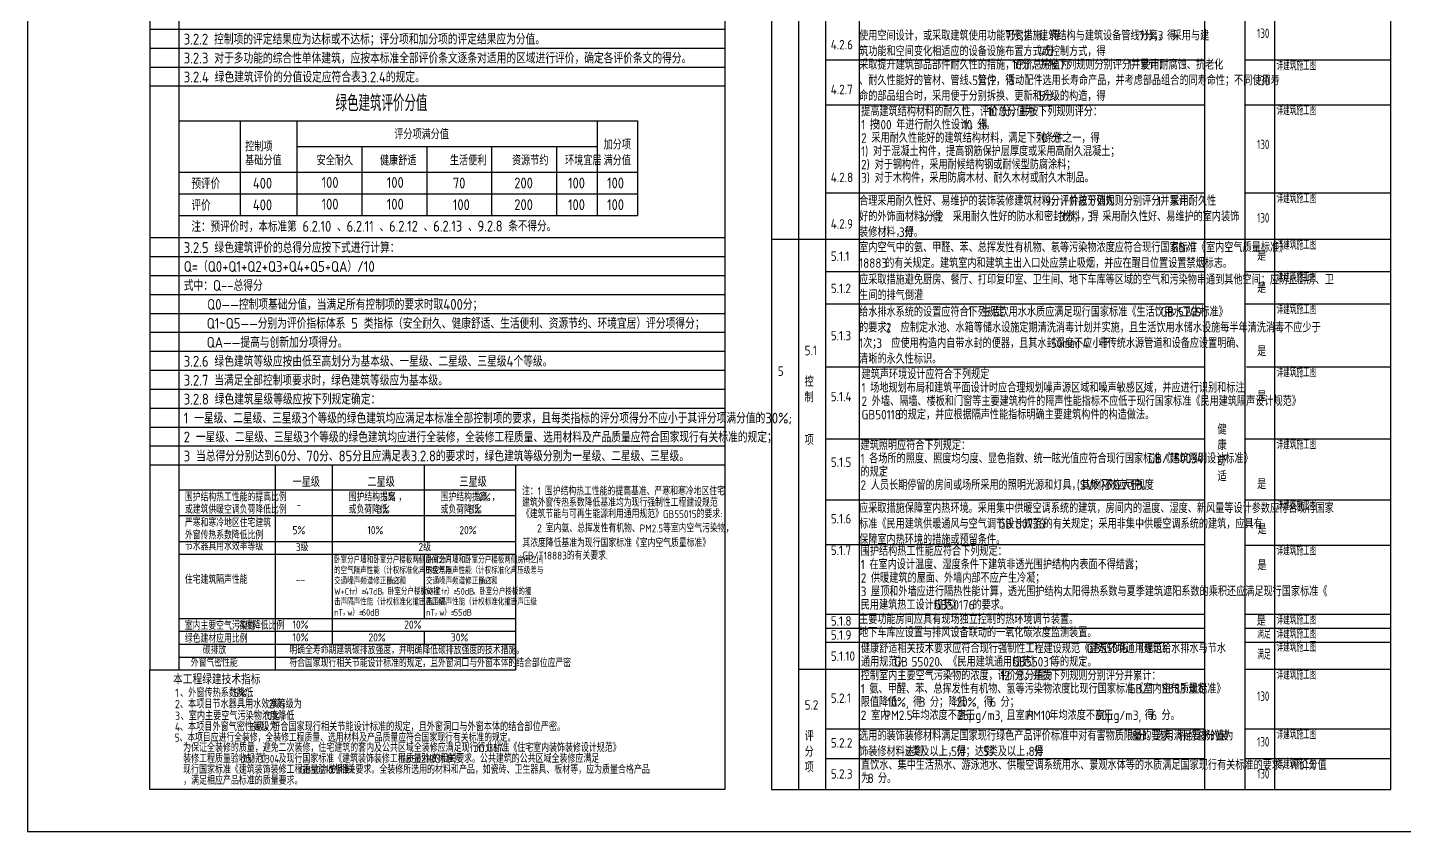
# Model space of a CAD drawing. Extents: x 94474582 to 94642782, y 24631448 to 24690848.
# Drawn here: x 94474582 to 94525499, y 24631448 to 24661146 of the extents above; entities that cross this region are included whole.
import ezdxf

# ---------------------------------------------------------------- set-up
doc = ezdxf.new("R2010")
doc.units = 0
doc.header["$LTSCALE"] = 1000
for name, color, linetype in [('A-ANNO-TABT', 75, 'Continuous'), ('A-Text(建筑文字)', 33, 'Continuous'), ('A-TXT', 7, 'Continuous'), ('C-ANNO-TTLB', 7, 'Continuous'), ('PUB_TEXT', 7, 'Continuous'), ('PUB_TITLE', 4, 'Continuous'), ('尺寸线及数字', 94, 'Continuous')]:
    doc.layers.add(name, color=color, linetype=linetype)
doc.styles.get("Standard").update_dxf_attribs({"font": 'gbenor.shx', "bigfont": 'gbcbig.shx'})

# ---------------------------------------------------------------- blocks, each defined once
blk = doc.blocks.new('A$C6C05698F')
at = {"layer": 'A-TXT'}
blk.add_line((3400, 0), (3400, -2375), dxfattribs=at)
at = {"layer": 'PUB_TEXT'}
for s, height, p in [('的空气隔声性能（计权标准化声压级差与', 241.13, (73, -723)), ('卧室分户墙和卧室分户楼板两侧房间之间', 241.13, (73, -336)), ('的空气隔声性能（计权标准化声压级差与', 241.13, (3473, -723)), ('卧室分户墙和卧室分户楼板两侧房间之间', 241.13, (3473, -336)), ('交通噪声频谱修正量之和', 241.13, (73, -1111)), ('DnT', 250, (2004, -1111)), ('交通噪声频谱修正量之和', 241.13, (3473, -1111)), ('DnT', 250, (5404, -1111)), ('W+Ctr', 250, (73, -1498)), ('）≥', 241.1, (844, -1498)), ('47dB', 250, (1195, -1498)), ('，卧室分户楼板的撞', 241.1, (1820, -1498)), ('，', 241, (2483, -1111)), ('W+Ctr', 250, (3473, -1498)), ('）≥', 241.1, (4244, -1498)), ('50dB', 250, (4595, -1498)), ('，卧室分户楼板的撞', 241.1, (5199, -1498)), ('，', 241, (5883, -1111)), ('击声隔声性能（计权标准化撞击声压级', 241.13, (73, -1886)), ('nT', 250, (73, -2273)), ('）≤', 241.1, (748, -2273)), ('60dB', 250, (1099, -2273)), ('L', 250, (3057, -1886)), ('’', 241, (3203, -1886)), ('击声隔声性能（计权标准化撞击声压级', 241.13, (3473, -1886)), ('nT', 250, (3473, -2273)), ('）≤', 241.1, (4148, -2273)), ('55dB', 250, (4499, -2273)), ('L', 250, (6457, -1886)), ('’', 241, (6603, -1886)), ('，', 241, (385, -2273)), ('w', 250, (561, -2273)), ('，', 241, (3785, -2273)), ('w', 250, (3961, -2273))]:
    blk.add_text(s, height=height, dxfattribs=at).set_placement(p)
blk = doc.blocks.new('AutoBlock_20250323_8', base_point=(94496035, 24660761))
at = {"color": 1, "width": 0.8}
blk.add_attdef('4.2.6', (94496035, 24660761), '', height=350, dxfattribs=at)
blk = doc.blocks.new('AutoBlock_20250323_9', base_point=(94496035, 24659005))
at = {"color": 1, "width": 0.8}
blk.add_attdef('4.2.7', (94496035, 24659005), '', height=350, dxfattribs=at)
blk = doc.blocks.new('AutoBlock_20250323_10', base_point=(94496035, 24656655))
at = {"color": 1, "width": 0.8}
blk.add_attdef('4.2.8', (94496035, 24656655), '', height=350, dxfattribs=at)
blk = doc.blocks.new('AutoBlock_20250323_11', base_point=(94496035, 24653942))
at = {"color": 1, "width": 0.8}
blk.add_attdef('4.2.9', (94496035, 24653942), '', height=350, dxfattribs=at)
blk = doc.blocks.new('AutoBlock_20250323_12', base_point=(94496046, 24638578))
at = {"color": 1, "width": 0.7}
blk.add_attdef('5.1.9_001', (94496038, 24638578), '', height=350, dxfattribs=at)
blk = doc.blocks.new('AutoBlock_20250323_13', base_point=(94496046, 24637805))
at = {"color": 1, "width": 0.7}
blk.add_attdef('5.1.10_001', (94496038, 24637805), '', height=350, dxfattribs=at)
blk = doc.blocks.new('AutoBlock_20250323_14', base_point=(94496035, 24636270))
at = {"color": 1, "width": 0.8}
blk.add_attdef('5.2.1', (94496035, 24636270), '', height=350, dxfattribs=at)
blk = doc.blocks.new('AutoBlock_20250323_15', base_point=(94496035, 24634585))
at = {"color": 1, "width": 0.8}
blk.add_attdef('5.2.2', (94496035, 24634585), '', height=350, dxfattribs=at)
blk = doc.blocks.new('AutoBlock_20250323_16', base_point=(94496035, 24633403))
at = {"color": 1, "width": 0.8}
blk.add_attdef('5.2.3', (94496035, 24633403), '', height=350, dxfattribs=at)
blk = doc.blocks.new('AutoBlock_20250323_92', base_point=(94496767, 24659564))
at = {"color": 1, "width": 0.7}
blk.add_attdef('4.2.7措施_001', (94496753, 24659564), '', height=350, dxfattribs=at)
blk = doc.blocks.new('AutoBlock_20250323_93', base_point=(94496767, 24657910))
at = {"color": 1, "width": 0.7}
blk.add_attdef('4.2.8措施_001', (94496753, 24657910), '', height=350, dxfattribs=at)
blk = doc.blocks.new('AutoBlock_20250323_94', base_point=(94496767, 24654660))
at = {"color": 1, "width": 0.7}
blk.add_attdef('4.2.9措施_001', (94496753, 24654660), '', height=350, dxfattribs=at)
blk = doc.blocks.new('AutoBlock_20250323_95', base_point=(94496767, 24652942))
at = {"color": 1, "width": 0.7}
blk.add_attdef('5.1.1措施_001', (94496753, 24652942), '', height=350, dxfattribs=at)
blk = doc.blocks.new('AutoBlock_20250323_96', base_point=(94496767, 24651751))
at = {"color": 1, "width": 0.7}
blk.add_attdef('5.1.2措施_001', (94496753, 24651751), '', height=350, dxfattribs=at)
blk = doc.blocks.new('AutoBlock_20250323_97', base_point=(94496767, 24650559))
at = {"color": 1, "width": 0.7}
blk.add_attdef('5.1.3措施_001', (94496753, 24650559), '', height=350, dxfattribs=at)
blk = doc.blocks.new('AutoBlock_20250323_98', base_point=(94496767, 24648227))
at = {"color": 1, "width": 0.7}
blk.add_attdef('5.1.4措施_001', (94496753, 24648227), '', height=350, dxfattribs=at)
blk = doc.blocks.new('AutoBlock_20250323_99', base_point=(94496767, 24645563))
at = {"color": 1, "width": 0.7}
blk.add_attdef('5.1.5措施_001', (94496753, 24645563), '', height=350, dxfattribs=at)
blk = doc.blocks.new('AutoBlock_20250323_100', base_point=(94496767, 24643309))
at = {"color": 1, "width": 0.7}
blk.add_attdef('5.1.6措施_001', (94496753, 24643309), '', height=350, dxfattribs=at)
blk = doc.blocks.new('AutoBlock_20250323_101', base_point=(94496767, 24641646))
at = {"color": 1, "width": 0.7}
blk.add_attdef('5.1.7措施_001', (94496753, 24641646), '', height=350, dxfattribs=at)
blk = doc.blocks.new('AutoBlock_20250323_102', base_point=(94496767, 24639095))
at = {"color": 1, "width": 0.7}
blk.add_attdef('5.1.8措施_001', (94496753, 24639095), '', height=350, dxfattribs=at)
blk = doc.blocks.new('AutoBlock_20250323_103', base_point=(94496767, 24638578))
at = {"color": 1, "width": 0.7}
blk.add_attdef('5.1.9措施_001', (94496753, 24638578), '', height=350, dxfattribs=at)
blk = doc.blocks.new('AutoBlock_20250323_104', base_point=(94496767, 24638087))
at = {"color": 1, "width": 0.7}
blk.add_attdef('5.1.10措施_001', (94496753, 24638087), '', height=350, dxfattribs=at)
blk = doc.blocks.new('AutoBlock_20250323_105', base_point=(94496767, 24637060))
at = {"color": 1, "width": 0.7}
blk.add_attdef('5.2.1措施_001', (94496753, 24637060), '', height=350, dxfattribs=at)
blk = doc.blocks.new('AutoBlock_20250323_106', base_point=(94496767, 24634852))
at = {"color": 1, "width": 0.7}
blk.add_attdef('5.2.2措施_001', (94496753, 24634852), '', height=350, dxfattribs=at)
blk = doc.blocks.new('AutoBlock_20250323_107', base_point=(94496767, 24633764))
at = {"color": 1, "width": 0.7}
blk.add_attdef('5.2.3措施_001', (94496753, 24633764), '', height=350, dxfattribs=at)

msp = doc.modelspace()

# ---------------------------------------------------------------- linework, layer by layer
at = {"layer": 'A-ANNO-TABT'}
msp.add_line((94480172, 24644988), (94492629, 24644988), dxfattribs=at)
at = {"layer": 'A-TXT'}
for p, q in [((94479101, 24687688), (94479101, 24637416)), ((94500364, 24687688), (94500364, 24632999)), ((94518099, 24684990), (94518099, 24632999)), ((94519600, 24684990), (94519600, 24632999)), ((94520699, 24684990), (94520699, 24632999)), ((94502099, 24684290), (94502099, 24632999)), ((94524999, 24632999), (94524999, 24684290)), ((94503092, 24670996), (94503092, 24632999)), ((94504084, 24670996), (94504084, 24632999)), ((94505334, 24670996), (94505334, 24632999)), ((94479101, 24661088), (94500364, 24661088)), ((94479101, 24661088), (94500364, 24661088)), ((94479101, 24660388), (94500364, 24660388)), ((94479101, 24660388), (94500364, 24660388)), ((94479101, 24659688), (94500364, 24659688)), ((94479101, 24659688), (94500364, 24659688)), ((94504084, 24659948), (94518099, 24659948)), ((94519600, 24659948), (94524999, 24659948)), ((94479101, 24658988), (94500364, 24658988)), ((94479101, 24658988), (94500364, 24658988)), ((94504084, 24658293), (94518099, 24658293)), ((94519600, 24658293), (94524999, 24658293)), ((94480172, 24657706), (94497142, 24657706)), ((94480172, 24657706), (94480172, 24654206)), ((94482442, 24657706), (94482442, 24654206)), ((94484542, 24657706), (94484542, 24654206)), ((94495642, 24657706), (94495642, 24654206)), ((94497142, 24657706), (94497142, 24654206)), ((94497142, 24657706), (94497142, 24654206)), ((94484542, 24656756), (94495642, 24656756)), ((94486942, 24656756), (94486942, 24654206)), ((94489342, 24656756), (94489342, 24654206)), ((94491742, 24656756), (94491742, 24654206)), ((94494142, 24656756), (94494142, 24654206)), ((94494142, 24656756), (94494142, 24654206)), ((94480172, 24655806), (94497142, 24655806)), ((94504084, 24655044), (94518099, 24655044)), ((94519600, 24655044), (94524999, 24655044)), ((94480172, 24655006), (94497142, 24655006)), ((94480172, 24654206), (94497142, 24654206)), ((94479101, 24653388), (94500364, 24653388)), ((94479101, 24653388), (94500364, 24653388)), ((94502099, 24653325), (94518099, 24653325)), ((94518050, 24653325), (94524999, 24653325)), ((94479101, 24652688), (94500364, 24652688)), ((94479101, 24652688), (94500364, 24652688)), ((94479101, 24651988), (94500364, 24651988)), ((94479101, 24651988), (94500364, 24651988)), ((94504084, 24652135), (94518099, 24652135)), ((94519600, 24652135), (94524999, 24652135)), ((94479101, 24651288), (94500364, 24651288)), ((94479101, 24651288), (94500364, 24651288)), ((94479101, 24650588), (94500364, 24650588)), ((94479101, 24650588), (94500364, 24650588)), ((94504084, 24650943), (94518099, 24650943)), ((94519600, 24650943), (94524999, 24650943)), ((94479101, 24649888), (94500364, 24649888)), ((94479101, 24649888), (94500364, 24649888)), ((94479101, 24649188), (94500364, 24649188)), ((94479101, 24649188), (94500364, 24649188)), ((94479101, 24649188), (94500364, 24649188)), ((94479101, 24649188), (94500364, 24649188)), ((94479101, 24648488), (94500364, 24648488)), ((94479101, 24648488), (94500364, 24648488)), ((94504084, 24648611), (94518099, 24648611)), ((94519659, 24648611), (94524999, 24648611)), ((94479101, 24647788), (94500364, 24647788)), ((94479101, 24647788), (94500364, 24647788)), ((94479101, 24647088), (94500364, 24647088)), ((94479101, 24647088), (94500364, 24647088)), ((94479101, 24646388), (94500364, 24646388)), ((94479101, 24646388), (94500364, 24646388)), ((94504084, 24645947), (94518099, 24645947)), ((94519600, 24645947), (94524999, 24645947)), ((94479101, 24645688), (94500364, 24645688)), ((94479101, 24645688), (94500364, 24645688)), ((94479101, 24644988), (94500364, 24644988)), ((94479101, 24644988), (94500364, 24644988)), ((94480172, 24644988), (94480172, 24637416)), ((94483745, 24644988), (94483745, 24637416)), ((94485845, 24644988), (94485845, 24638366)), ((94489245, 24644988), (94489245, 24642165)), ((94492629, 24644988), (94492629, 24637416)), ((94480172, 24644065), (94492629, 24644065)), ((94504084, 24643693), (94518099, 24643693)), ((94519600, 24643693), (94524999, 24643693)), ((94480172, 24643115), (94492629, 24643115)), ((94480172, 24642165), (94492629, 24642165)), ((94504084, 24642043), (94518099, 24642043)), ((94519600, 24642029), (94524999, 24642029)), ((94480172, 24641690), (94492629, 24641690)), ((94489245, 24641690), (94489245, 24639316)), ((94480172, 24639316), (94492629, 24639316)), ((94504084, 24639478), (94518099, 24639478)), ((94519600, 24639478), (94524999, 24639478)), ((94480172, 24638841), (94492629, 24638841)), ((94489245, 24638841), (94489245, 24638366)), ((94504084, 24638961), (94518099, 24638961)), ((94519600, 24638961), (94524999, 24638961)), ((94480172, 24638366), (94492629, 24638366)), ((94504084, 24638444), (94518099, 24638444)), ((94519600, 24638444), (94524999, 24638444)), ((94480172, 24637891), (94492629, 24637891)), ((94479101, 24637416), (94492629, 24637416)), ((94480172, 24637416), (94492629, 24637416)), ((94503092, 24637444), (94518099, 24637444)), ((94519600, 24637444), (94524999, 24637444)), ((94504084, 24635236), (94518099, 24635236)), ((94519600, 24635236), (94524999, 24635236)), ((94504084, 24634147), (94518099, 24634147)), ((94519600, 24634147), (94524999, 24634147)), ((94502099, 24632999), (94524999, 24632999))]:
    msp.add_line(p, q, dxfattribs=at)
at = {"layer": 'C-ANNO-TTLB'}
for p, q in [((94479101, 24632999), (94479101, 24637416)), ((94500364, 24632999), (94479101, 24632999))]:
    msp.add_line(p, q, dxfattribs=at)
at = {"layer": 'PUB_TITLE'}
msp.add_lwpolyline([(94474582, 24631448), (94558682, 24631448), (94558682, 24690848), (94474582, 24690848)], close=True, dxfattribs=at)
at = {"layer": '尺寸线及数字'}
msp.add_line((94480172, 24687688), (94480172, 24637416), dxfattribs=at)

# ---------------------------------------------------------------- block references
at = {"layer": 'C-ANNO-TTLB'}
for name, p, values in [('AutoBlock_20250323_8', (94520052, 24660761), {'4.2.6': '130'}), ('AutoBlock_20250323_92', (94520784, 24659564), {'4.2.7措施_001': '详建筑施工图'}), ('AutoBlock_20250323_9', (94520052, 24659005), {'4.2.7': '130'}), ('AutoBlock_20250323_93', (94520784, 24657910), {'4.2.8措施_001': '详建筑施工图'}), ('AutoBlock_20250323_10', (94520052, 24656655), {'4.2.8': '130'}), ('AutoBlock_20250323_94', (94520784, 24654660), {'4.2.9措施_001': '详建筑施工图'}), ('AutoBlock_20250323_11', (94520052, 24653942), {'4.2.9': '130'}), ('AutoBlock_20250323_95', (94520784, 24652942), {'5.1.1措施_001': '详建筑施工图'}), ('AutoBlock_20250323_96', (94520784, 24651751), {'5.1.2措施_001': '详建筑施工图'}), ('AutoBlock_20250323_97', (94520784, 24650559), {'5.1.3措施_001': '详建筑施工图'}), ('AutoBlock_20250323_98', (94520784, 24648227), {'5.1.4措施_001': '详建筑施工图'}), ('AutoBlock_20250323_99', (94520784, 24645563), {'5.1.5措施_001': '详建筑施工图'}), ('AutoBlock_20250323_100', (94520784, 24643309), {'5.1.6措施_001': '详建筑施工图'}), ('AutoBlock_20250323_101', (94520784, 24641646), {'5.1.7措施_001': '详建筑施工图'}), ('AutoBlock_20250323_102', (94520784, 24639095), {'5.1.8措施_001': '详建筑施工图'}), ('AutoBlock_20250323_12', (94520063, 24638578), {'5.1.9_001': '满足'}), ('AutoBlock_20250323_103', (94520784, 24638578), {'5.1.9措施_001': '详建筑施工图'}), ('AutoBlock_20250323_104', (94520784, 24638087), {'5.1.10措施_001': '详建筑施工图'}), ('AutoBlock_20250323_13', (94520063, 24637805), {'5.1.10_001': '满足'}), ('AutoBlock_20250323_105', (94520784, 24637060), {'5.2.1措施_001': '详建筑施工图'}), ('AutoBlock_20250323_14', (94520052, 24636270), {'5.2.1': '130'}), ('AutoBlock_20250323_106', (94520784, 24634852), {'5.2.2措施_001': '详建筑施工图'}), ('AutoBlock_20250323_15', (94520052, 24634585), {'5.2.2': '130'}), ('AutoBlock_20250323_16', (94520052, 24633403), {'5.2.3': '130'}), ('AutoBlock_20250323_107', (94520784, 24633764), {'5.2.3措施_001': '详建筑施工图'})]:
    msp.add_blockref(name, p, dxfattribs=at).add_auto_attribs(values)
msp.add_blockref('A$C6C05698F', (94485845, 24641690), dxfattribs=at)

# ---------------------------------------------------------------- texts
at = {"layer": 'A-ANNO-TABT', "color": 4}
for s, p in [('3.2.2 控制项的评定结果应为达标或不达标；评分项和加分项的评定结果应为分值。', (94480358, 24660518)), ('3.2.3 对于多功能的综合性单体建筑，应按本标准全部评价条文逐条对适用的区域进行评价，确定各评价条文的得分。', (94480358, 24659818)), ('3.2.4 绿色建筑评价的分值设定应符合表3.2.4的规定。', (94480358, 24659118)), ('3.2.5 绿色建筑评价的总得分应按下式进行计算：', (94480358, 24652818)), ('Q=（Q0+Q1+Q2+Q3+Q4+Q5+QA）/10', (94480358, 24652118)), ('式中：Q--总得分', (94480358, 24651418)), ('    Q0——控制项基础分值，当满足所有控制项的要求时取400分；', (94480358, 24650718)), ('Q1~Q5——分别为评价指标体系 5 类指标（安全耐久、健康舒适、生活便利、资源节约、环境宜居）评分项得分；', (94481208, 24650018)), ('QA——提高与创新加分项得分。', (94481208, 24649318)), ('3.2.6 绿色建筑等级应按由低至高划分为基本级、一星级、二星级、三星级4个等级。', (94480358, 24648618)), ('3.2.7 当满足全部控制项要求时，绿色建筑等级应为基本级。', (94480358, 24647918)), ('3.2.8 绿色建筑星级等级应按下列规定确定：', (94480358, 24647218)), ('1 一星级、二星级、三星级3个等级的绿色建筑均应满足本标准全部控制项的要求，且每类指标的评分项得分不应小于其评分项满分值的30%%%;', (94480358, 24646518)), ('2 一星级、二星级、三星级3个等级的绿色建筑均应进行全装修，全装修工程质量、选用材料及产品质量应符合国家现行有关标准的规定；', (94480358, 24645818)), ('3 当总得分分别达到60分、70分、85分且应满足表3.2.8的要求时，绿色建筑等级分别为一星级、二星级、三星级。', (94480358, 24645118))]:
    msp.add_text(s, height=400, dxfattribs=at).set_placement(p)
at = {"layer": 'A-ANNO-TABT', "width": 0.98273}
for s, height, p in [('绿色建筑评价分值', 600, (94485973, 24658054)), ('预评价 ', 400, (94480644, 24655177, -11799)), ('400', 400, (94482917, 24655196, -11799)), ('100', 400, (94485456, 24655222, -11799)), ('100', 400, (94487868, 24655221, -11799)), ('70', 400, (94490310, 24655201, -11799)), ('200', 400, (94492582, 24655202, -11799)), ('100', 400, (94494569, 24655202, -11799)), ('100', 400, (94496013, 24655202, -11799)), ('评价 ', 400, (94480644, 24654377, -11799)), ('400', 400, (94482917, 24654396, -11799)), ('100', 400, (94485456, 24654422, -11799)), ('100', 400, (94487868, 24654421, -11799)), ('100', 400, (94490310, 24654401, -11799)), ('200', 400, (94492582, 24654402, -11799)), ('100', 400, (94494569, 24654402, -11799)), ('100', 400, (94496013, 24654402, -11799))]:
    msp.add_text(s, height=height, rotation=0.0779, dxfattribs=at).set_placement(p)
at = {"layer": 'A-ANNO-TABT', "color": 1, "width": 0.98273}
msp.add_text('注：预评价时，本标准第 6.2.10 、6.2.11 、6.2.12 、6.2.13 、9.2.8 条不得分。', height=400, rotation=0.0779, dxfattribs=at).set_placement((94480644, 24653596, -11799))
at = {"layer": 'A-Text(建筑文字)'}
for s, height, p in [('提高建筑结构材料的耐久性，评价总分值为', 337.59, (94505409, 24657871)), ('10', 350, (94510078, 24657871)), ('分，并按下列规则评分：', 337.59, (94510603, 24657871)), ('1', 350, (94505409, 24657381)), ('按', 338, (94505730, 24657381)), ('100', 350, (94505976, 24657381)), ('年进行耐久性设计，得', 337.6, (94506705, 24657381)), ('10', 350, (94509162, 24657381)), ('分。', 337.6, (94509687, 24657381)), ('2', 350, (94505409, 24656891)), ('采用耐久性能好的建筑结构材料，满足下列条件之一，得', 337.59, (94505788, 24656891)), ('10', 350, (94511932, 24656891)), ('分：', 337.6, (94512457, 24656891)), ('1)', 350, (94505409, 24656401)), ('对于混凝土构件，提高钢筋保护层厚度或采用高耐久混凝土；', 337.59, (94505846, 24656401)), ('2)', 350, (94505409, 24655911)), ('对于钢构件，采用耐候结构钢或耐候型防腐涂料；', 337.59, (94505905, 24655911)), ('3)', 350, (94505409, 24655421)), ('对于木构件，采用防腐木材、耐久木材或耐久木制品。', 337.59, (94505905, 24655421)), ('建筑声环境设计应符合下列规定', 337.59, (94505423, 24648161)), ('1', 350, (94505423, 24647664)), ('场地规划布局和建筑平面设计时应合理规划噪声源区域和噪声敏感区域，并应进行识别和标注', 337.59, (94505744, 24647664)), (':', 350, (94508863, 24648161)), ('2', 350, (94505423, 24647167)), ('外墙、隔墙、楼板和门窗等主要建筑构件的隔声性能指标不应低于现行国家标准《民用建筑隔声设计规范》', 337.59, (94505802, 24647167)), (';', 350, (94515819, 24647664)), ('GB50118', 350, (94505423, 24646670)), ('的规定，并应根据隔声性能指标明确主要建筑构件的构造做法。', 337.59, (94506794, 24646670)), ('建筑照明应符合下列规定：', 337.59, (94505386, 24645539)), ('1', 350, (94505386, 24645049)), ('各场所的照度、照度均匀度、显色指数、统一眩光值应符合现行国家标准《建筑照明设计标准》', 337.59, (94505707, 24645049)), ('GB/T50034', 350, (94516028, 24645049)), ('的规定', 337.6, (94505386, 24644559)), ('2', 350, (94505386, 24644069)), ('人员长期停留的房间或场所采用的照明光源和灯具，其频闪效应可视度', 337.59, (94505765, 24644069)), (';', 350, (94506124, 24644559)), ('(SVM)', 350, (94513384, 24644069)), ('不应大于', 337.6, (94514375, 24644069)), ('1.3', 350, (94515358, 24644069)), ('。', 338, (94515796, 24644069)), ('围护结构热工性能应符合下列规定：', 337.59, (94505393, 24641631)), ('1', 350, (94505393, 24641134)), ('在室内设计温度、湿度条件下建筑非透光围护结构内表面不得结露；', 337.59, (94505713, 24641134)), ('2', 350, (94505393, 24640637)), ('供暖建筑的屋面、外墙内部不应产生冷凝；', 337.59, (94505772, 24640637)), ('3', 350, (94505393, 24640140)), ('屋顶和外墙应进行隔热性能计算，透光围护结构太阳得热系数与夏季建筑遮阳系数的乘积还应满足现行国家标准《', 337.59, (94505772, 24640140)), ('民用建筑热工设计规范》', 337.59, (94505393, 24639643)), ('GB50176', 350, (94508096, 24639643)), ('的要求。', 337.6, (94509525, 24639643)), ('健康舒适相关技术要求应符合现行强制性工程建设规范《建筑环境通用规范》', 337.59, (94505402, 24638037)), ('GB55016', 350, (94513757, 24638037)), ('、《建筑给水排水与节水', 337.59, (94515186, 24638037)), ('通用规范》', 337.6, (94505402, 24637540)), ('GB', 350, (94506630, 24637540)), ('55020', 350, (94507272, 24637540)), ('、《民用建筑通用规范》', 337.59, (94508293, 24637540)), ('GB55031', 350, (94510996, 24637540)), ('等的规定。', 337.6, (94512425, 24637540)), ('控制室内主要空气污染物的浓度，评价总分值为', 337.59, (94505395, 24637034)), ('12', 350, (94510556, 24637034)), ('分，并按下列规则分别评分并累计：', 337.59, (94511081, 24637034)), ('1', 350, (94505395, 24636544)), ('氨、甲醒、苯、总挥发性有机物、氢等污染物浓度比现行国家标准《室内空气质量标准》', 337.59, (94505716, 24636544)), ('GB/T', 350, (94515300, 24636544)), ('18883', 350, (94516379, 24636544)), ('规定', 337.6, (94517517, 24636544)), ('限值降低', 337.6, (94505395, 24636054)), ('10%,', 350, (94506378, 24636054)), ('得', 338, (94507326, 24636054)), ('3', 350, (94507572, 24636054)), ('分；降低', 337.6, (94507951, 24636054)), ('20%,', 350, (94508934, 24636054)), ('得', 338, (94509940, 24636054)), ('6', 350, (94510186, 24636054)), ('分；', 337.6, (94510565, 24636054)), ('2', 350, (94505395, 24635564)), ('室内', 337.6, (94505775, 24635564)), ('PM2.5', 350, (94506266, 24635564)), ('年均浓度不高于', 337.6, (94507258, 24635564)), ('25', 350, (94508978, 24635564)), ('μ', 338, (94509386, 24635564)), ('g/m3,', 350, (94509632, 24635564)), ('且室内', 337.6, (94510784, 24635564)), ('PM10', 350, (94511521, 24635564)), ('年均浓度不高于', 337.6, (94512367, 24635564)), ('50', 350, (94514087, 24635564)), ('μ', 338, (94514496, 24635564)), ('g/m3,', 350, (94514741, 24635564)), ('得', 338, (94515894, 24635564)), ('6', 350, (94516139, 24635564)), ('分。', 337.6, (94516518, 24635564)), ('直饮水、集中生活热水、游泳池水、供暖空调系统用水、景观水体等的水质满足国家现行有关标准的要求，评价分值', 337.59, (94505404, 24633726)), ('为', 338, (94505404, 24633236)), ('8', 350, (94505650, 24633236)), ('分。', 337.6, (94506029, 24633236))]:
    msp.add_text(s, height=height, dxfattribs=at).set_placement(p)
at = {"layer": 'A-TXT'}
for s, height, p in [('4.2.6', 350, (94504285, 24660339)), ('使用空间设计，或采取建筑使用功能可变措施，得', 337.59, (94505334, 24660672)), ('7', 350, (94510741, 24660672)), ('分；', 337.6, (94510945, 24660672)), ('2', 350, (94511437, 24660672)), ('建筑结构与建筑设备管线分离，得', 337.59, (94511991, 24660672)), ('7', 350, (94515677, 24660672)), ('分；', 337.6, (94515881, 24660672)), ('3', 350, (94516373, 24660672)), ('采用与建', 337.6, (94516927, 24660672)), ('筑功能和空间变化相适应的设备设施布置方式或控制方式，得', 337.59, (94505334, 24660094)), ('4', 350, (94511970, 24660094)), ('分', 338, (94512203, 24660094)), ('采取提升建筑部品部件耐久性的措施，评价总分值为', 337.59, (94505334, 24659598)), ('10', 350, (94510987, 24659598)), ('分，并按下列规则分别评分并累计：', 337.59, (94511337, 24659598)), ('1', 350, (94515269, 24659598)), ('使用耐腐蚀、抗老化', 337.6, (94515764, 24659598)), ('、耐久性能好的管材、管线、管件，得', 337.59, (94505334, 24659020)), ('5', 350, (94509512, 24659020)), ('分；', 337.6, (94509716, 24659020)), ('2', 350, (94510208, 24659020)), ('活动配件选用长寿命产品，并考虑部品组合的同寿命性；不同使用寿', 337.59, (94510762, 24659020)), ('4.2.7', 350, (94504285, 24658684)), ('命的部品组合时，采用便于分别拆换、更新和升级的构造，得', 337.59, (94505334, 24658443)), ('5', 350, (94511970, 24658443)), ('分。', 337.6, (94512174, 24658443)), ('4.2.8', 350, (94504285, 24655435)), ('合理采用耐久性好、易维护的装饰装修建筑材料，评价总分值为', 337.59, (94505334, 24654566)), ('9', 350, (94512215, 24654566)), ('分，并按下列规则分别评分并累计：', 337.59, (94512421, 24654566)), ('1', 350, (94516352, 24654566)), ('采用耐久性', 337.6, (94516848, 24654566)), ('4.2.9', 350, (94504285, 24653717)), ('好的外饰面材料，得', 337.6, (94505334, 24653989)), ('3', 350, (94507546, 24653989)), ('分；', 337.6, (94507750, 24653989)), ('2', 350, (94508242, 24653989)), ('采用耐久性好的防水和密封材料，得', 337.59, (94508796, 24653989)), ('3', 350, (94512728, 24653989)), ('分；', 337.6, (94512932, 24653989)), ('3', 350, (94513774, 24653989)), ('采用耐久性好、易维护的室内装饰', 337.59, (94514328, 24653989)), ('装修材料，得', 337.6, (94505334, 24653411)), ('3', 350, (94506809, 24653411)), ('分。', 337.6, (94507013, 24653411)), ('室内空气中的氨、甲醛、苯、总挥发性有机物、氡等污染物浓度应符合现行国家标准《室内空气质量标准》', 337.59, (94505334, 24652848)), ('GB/T', 350, (94516884, 24652848)), ('5.1.1', 350, (94504285, 24652526)), ('18883', 350, (94505334, 24652270)), ('的有关规定。建筑室内和建筑主出入口处应禁止吸烟，并应在醒目位置设置禁烟标志。', 337.59, (94506297, 24652270)), ('是', 338, (94520048, 24652537)), ('应采取措施避免厨房、餐厅、打印复印室、卫生间、地下车库等区域的空气和污染物串通到其他空间；应防止厨房、卫', 337.59, (94505334, 24651657)), ('5.1.2', 350, (94504285, 24651334)), ('是', 338, (94520048, 24651345)), ('生间的排气倒灌', 337.6, (94505334, 24651080)), ('给水排水系统的设置应符合下列规定', 337.59, (94505334, 24650465)), (':1', 350, (94509266, 24650465)), ('生活饮用水水质应满足现行国家标准《生活饮用水卫生标准》', 337.59, (94509850, 24650465)), ('GB', 350, (94516485, 24650465)), ('5749', 350, (94517127, 24650465)), ('5.1.3', 350, (94504285, 24649590)), ('的要求；', 337.6, (94505334, 24649888)), ('2', 350, (94506317, 24649888)), ('应制定水池、水箱等储水设施定期清洗消毒计划并实施，且生活饮用水储水设施每半年清洗消毒不应少于', 337.59, (94506872, 24649888)), ('1', 350, (94505334, 24649310)), ('次；', 337.6, (94505480, 24649310)), ('3', 350, (94505972, 24649310)), ('应使用构造内自带水封的便器，且其水封深度不应小于', 337.59, (94506526, 24649310)), ('50mm', 350, (94512424, 24649310)), ('；', 338, (94513357, 24649310)), ('4', 350, (94513603, 24649310)), ('非传统水源管道和设备应设置明确、', 337.59, (94514186, 24649310)), ('5.1', 350, (94503319, 24649041)), ('清晰的永久性标识。', 337.6, (94505334, 24648733)), ('是', 338, (94520048, 24649013)), ('5', 350, (94502326, 24648276)), ('控', 338, (94503319, 24647886)), ('制', 338, (94503319, 24647308)), ('5.1.4', 350, (94504285, 24647338)), ('是', 338, (94520048, 24647349)), ('健', 338, (94518585, 24646121)), ('项', 338, (94503319, 24645731)), ('康', 338, (94518585, 24645544)), ('5.1.5', 350, (94504285, 24644916)), ('舒', 338, (94518585, 24644966)), ('适', 338, (94518585, 24644389)), ('是', 338, (94520048, 24644095)), ('应采取措施保障室内热环境。采用集中供暖空调系统的建筑，房间内的温度、湿度、新风量等设计参数应符合现行国家', 337.59, (94505334, 24643215)), ('5.1.6', 350, (94504285, 24642825)), ('标准《民用建筑供暖通风与空气调节设计规范》', 337.59, (94505334, 24642638)), ('GB', 350, (94510495, 24642638)), ('50736', 350, (94511137, 24642638)), ('的有关规定；采用非集中供暖空调系统的建筑，应具有', 337.59, (94512158, 24642638)), ('保障室内热环境的措施或预留条件。', 337.59, (94505334, 24642060)), ('是', 338, (94520065, 24642432)), ('5.1.7', 350, (94504285, 24641659)), ('是', 338, (94520065, 24641098)), ('5.1.8', 350, (94504285, 24639048)), ('主要功能房间应具有现场独立控制的热环境调节装置。', 337.59, (94505334, 24639113)), ('是', 338, (94520033, 24639051)), ('5.1.9', 350, (94504286, 24638531)), ('地下车库应设置与排风设备联动的一氧化碳浓度监测装置。', 337.59, (94505334, 24638622)), ('5.1.10', 350, (94504286, 24637750)), ('5.2', 350, (94503319, 24635946)), ('5.2.1', 350, (94504286, 24636197)), ('选用的装饰装修材料满足国家现行绿色产品评价标准中对有害物质限量的要求，评价总分值为', 337.59, (94505334, 24634807)), ('分。选用满足要求的装', 337.6, (94515614, 24634807)), ('评', 338, (94503319, 24634791)), ('5.2.2', 350, (94504285, 24634545)), ('8', 350, (94515410, 24634807)), ('分', 338, (94503319, 24634214)), ('饰装修材料达到', 337.6, (94505334, 24634230)), ('3', 350, (94507055, 24634230)), ('类及以上，得', 337.6, (94507259, 24634230)), ('5', 350, (94508733, 24634230)), ('分；达到', 337.6, (94508938, 24634230)), ('5', 350, (94509920, 24634230)), ('类及以上，得', 337.6, (94510125, 24634230)), ('8', 350, (94511599, 24634230)), ('分', 338, (94511803, 24634230)), ('项', 338, (94503319, 24633636)), ('5.2.3', 350, (94504285, 24633397))]:
    msp.add_text(s, height=height, dxfattribs=at).set_placement(p)
at = {"layer": 'C-ANNO-TTLB', "color": 1}
for s, height, p in [('本工程绿建技术指标', 378.1, (94479964, 24636885)), ('1', 312, (94480041, 24636410)), ('、外窗传热系数降低', 300.9, (94480223, 24636410)), ('5%', 312, (94482194, 24636410)), ('2', 312, (94480034, 24635998)), ('、本项目节水器具用水效率等级为', 300.94, (94480216, 24635998)), ('；', 301, (94482662, 24636410)), ('2', 312, (94483502, 24635998)), ('级；', 300.9, (94483684, 24635998)), ('3', 312, (94480034, 24635561)), ('、室内主要空气污染物浓度降低', 300.94, (94480242, 24635561)), ('10%', 312, (94483309, 24635561)), ('；', 301, (94483907, 24635561)), ('4', 312, (94480034, 24635157)), ('、本项目外窗气密性等级为', 300.94, (94480216, 24635157)), ('6', 312, (94482845, 24635157)), ('级，符合国家现行相关节能设计标准的规定，且外窗洞口与外窗本体的结合部位严密。', 300.94, (94483027, 24635157)), ('5', 300, (94480026, 24634766)), ('、本项目应进行全装修，全装修工程质量、选用材料及产品质量应符合国家现行有关标准的规定。', 288.9, (94480201, 24634766)), ('为保证全装修的质量，避免二次装修，住宅建筑的套内及公共区域全装修应满足现行行业标准《住宅室内装饰装修设计规范》', 294.13, (94480337, 24634388)), ('JGJ367', 288, (94491121, 24634388)), ('、《住宅室内装饰', 294.1, (94492105, 24634388)), ('装修工程质量验收规范》', 294.13, (94480337, 24633985)), ('JGJ/T304', 288, (94482494, 24633985)), ('及现行国家标准《建筑装饰装修工程质量验收标准》', 294.13, (94483862, 24633985)), ('GB50210', 288, (94488372, 24633985)), ('的相关要求。公共建筑的公共区域全装修应满足', 294.13, (94489548, 24633985)), ('现行国家标准《建筑装饰装修工程质量验收标准》', 294.13, (94480337, 24633582)), ('GB50210', 288, (94484651, 24633582)), ('的相关要求。全装修所选用的材料和产品，如瓷砖、卫生器具、板材等，应为质量合格产品', 294.13, (94485827, 24633582)), ('，满足相应产品标准的质量要求。', 294.13, (94480337, 24633179))]:
    msp.add_text(s, height=height, dxfattribs=at).set_placement(p)
at = {"layer": 'PUB_TEXT'}
for s, height, p in [('评分项满分值', 337.6, (94488141, 24657025)), ('控制项', 337.6, (94482628, 24656573)), ('加分项', 337.6, (94495884, 24656644)), ('基础分值', 337.6, (94482628, 24656059)), ('安全耐久', 337.6, (94485271, 24656059)), ('健康舒适', 337.6, (94487614, 24656059)), ('生活便利', 337.6, (94490201, 24656059)), ('资源节约', 337.6, (94492496, 24656059)), ('环境宜居', 337.6, (94494459, 24656059)), ('满分值', 337.6, (94495884, 24656059)), ('围护结构热工性能的提高比例', 289.36, (94480402, 24643649)), ('围护结构提高', 289.4, (94486457, 24643649)), ('5%%%', 300, (94487721, 24643649)), ('围护结构提高', 289.4, (94489857, 24643649)), ('10%%%', 300, (94491121, 24643649)), ('注：', 289.4, (94492868, 24643867)), ('1', 300, (94493440, 24643867)), ('围护结构热工性能的提高基准、严寒和寒冷地区住宅', 289.36, (94493715, 24643867)), ('或建筑供暖空调负荷降低比例', 289.36, (94480402, 24643192)), (',', 300, (94483140, 24643649)), ('-', 289, (94484530, 24643380)), ('或负荷降低', 289.4, (94486457, 24643192)), ('3%%%', 300, (94487511, 24643192)), ('，', 289, (94488296, 24643649)), ('或负荷降低', 289.4, (94489857, 24643192)), ('5%%%', 300, (94490911, 24643192)), ('，', 289, (94491746, 24643649)), ('建筑外窗传热系数降低基准均为现行强制性工程建设规范', 289.36, (94492868, 24643447)), ('《建筑节能与可再生能源利用通用规范》GB55015的要求:', 289.36, (94492868, 24643027)), ('严寒和寒冷地区住宅建筑', 289.36, (94480402, 24642699)), ('室内氨、总挥发性有机物、PM2.5等室内空气污染物，', 289.36, (94493748, 24642498)), ('外窗传热系数降低比例', 289.4, (94480402, 24642242)), ('5%', 300, (94484381, 24642428)), ('10%', 300, (94487150, 24642428)), ('20%', 300, (94490550, 24642428)), ('2', 300, (94493423, 24642498)), ('节水器具用水效率等级', 289.4, (94480402, 24641833)), ('3', 300, (94484505, 24641803)), ('级', 289, (94484680, 24641803)), ('2', 300, (94489036, 24641803)), ('级', 289, (94489211, 24641803)), ('其浓度降低基准为现行国家标准《室内空气质量标准》', 289.36, (94492879, 24641956)), ('GB/T18883的有关要求.', 289.36, (94492879, 24641493)), ('住宅建筑隔声性能', 289.4, (94480402, 24640601)), ('--', 300, (94484505, 24640593)), ('绿色建材应用比例', 289.4, (94480402, 24638425)), ('室内主要空气污染物', 289.4, (94480402, 24638900)), ('浓度降低比例', 289.4, (94482336, 24638910)), ('10%', 300, (94484381, 24638940)), ('10%', 300, (94484381, 24638465)), ('20%%%', 300, (94487189, 24638465)), ('20%', 300, (94488511, 24638940)), ('30%%%', 300, (94490236, 24638465)), ('碳排放', 289.4, (94481059, 24638003)), ('明确全寿命期建筑碳排放强度，并明确降低碳排放强度的技术措施。', 289.36, (94484264, 24637999)), ('外窗气密性能', 289.4, (94480620, 24637539)), ('符合国家现行相关节能设计标准的规定，且外窗洞口与外窗本体的结合部位应严密', 289.36, (94484264, 24637524))]:
    msp.add_text(s, height=height, dxfattribs=at).set_placement(p)
at = {"layer": 'PUB_TEXT', "color": 2}
for s, p in [('一星级', (94484384, 24644182)), ('二星级', (94487153, 24644182)), ('三星级', (94490553, 24644182))]:
    msp.add_text(s, height=337.6, dxfattribs=at).set_placement(p)

doc.saveas('drawing.dxf')
